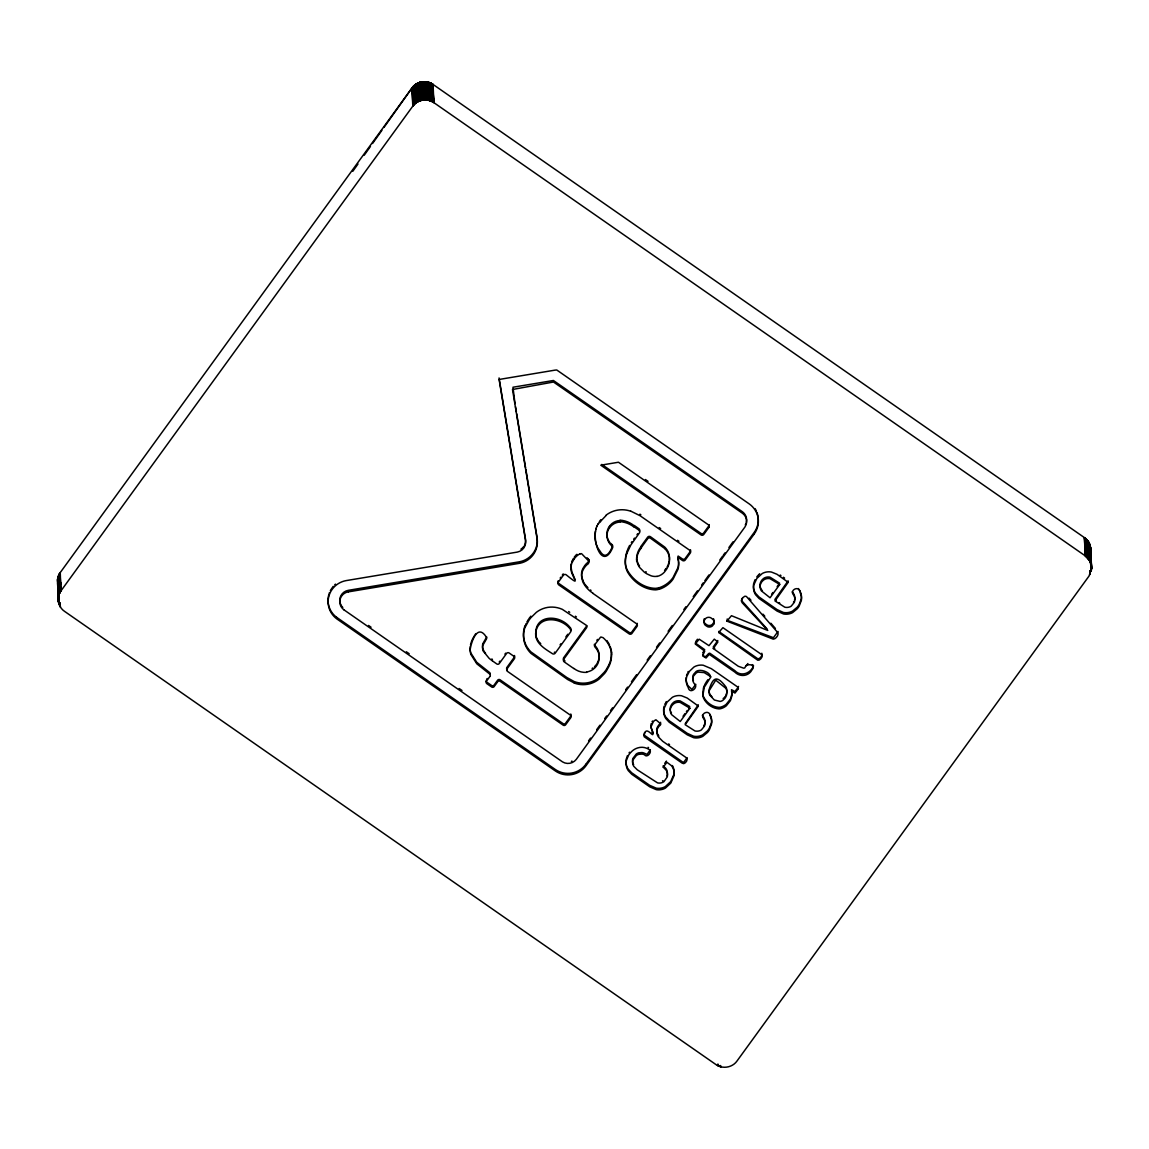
<?xml version="1.0" encoding="UTF-8"?>
<svg xmlns="http://www.w3.org/2000/svg" width="1149" height="1149" viewBox="0 0 1149 1149"><rect width="100%" height="100%" fill="white"/><g stroke="black" fill="none" stroke-linecap="round" stroke-linejoin="round"><path stroke-width="1.5" d="M788.128 580.834L774.929 599.433L776.092 600.568M1091.55 568.224L1089.956 561.243L1085.216 555.829L433.848 102.634C427.457 97.981 417.604 99.489 412.965 105.923L60.883 590.974C56.2 597.279 58.01 607.074 64.574 611.369L716.157 1064.706A15.095 14.779 -2.5 0 0 716.818 1065.123C723.296 1069.159 732.617 1067.32 736.983 1061.044L1089.051 576.008L1091.536 568.482L1090.128 545.459L1087.945 541.078L1084.426 537.631L433.058 84.451C426.652 79.784 416.814 81.306 412.161 87.741L60.093 572.777L57.651 578.723L58.082 585.358M420.52 82.211L420.39 86.85L420.261 82.268M421.051 100.451L420.003 82.34L420.548 100.609L419.758 82.426L420.304 100.681L419.5 82.498L420.046 100.767L419.256 82.584L419.802 100.853L419.012 82.671L419.557 100.954L418.767 82.771L419.313 101.055L418.523 82.857L419.069 101.155L418.279 82.972L418.825 101.256L418.035 83.073L418.595 101.371L417.805 83.188L418.351 101.485L417.561 83.288L418.121 101.6L417.331 83.417L416.986 102.247L416.412 83.92M1089.812 554.838L1090.545 547.211M470.257 646.341L470.142 647.864A16 15.669 -2.5 0 0 470.831 652.977L476.734 662.284L489.46 672.409A1.781 1.752 -2.5 0 1 490.048 674.621M753.557 665.802C750.67 673.501 740.846 677.091 734.742 670.542L709.766 653.178C707.353 652.991 705.888 660.115 702.614 654.413M650.851 725.464L651.21 723.611M779.625 583.204L770.002 577.171A8.488 8.316 -2.5 0 0 766.584 577.171L766.053 577.301A7.483 7.325 -2.5 0 0 763.582 578.478L762.318 579.627A10.427 10.212 -2.5 0 0 761.227 581.064L760.308 583.074A7.267 7.124 -2.5 0 0 760.049 585.688L760.121 586.234A8.531 8.359 -2.5 0 0 761.313 589.336M595.469 531.269C594.09 538.019 595.512 545.416 599.85 550.859C604.848 559.491 609.343 554.206 612.676 545.947A1.494 1.465 -2.5 0 0 612.546 545.315L612.446 545.1M720.164 1066.602L720.38 1065.597L720.926 1066.818M470.516 644.776L471.449 641.573M664.122 706.204L663.892 707.138A13.486 13.199 -2.5 0 0 663.677 710.972A14.104 13.817 -2.5 0 0 664.179 713.658A13.486 13.199 -2.5 0 0 665.745 717.033L669.091 720.653L687.231 733.321L693.522 736.179A13.242 12.969 -2.5 0 0 697.299 736.408A13.802 13.529 -2.5 0 0 699.195 736.121A13.357 13.084 -2.5 0 0 702.757 734.8L707.396 730.951A22.492 22.032 -2.5 0 0 709.263 728.365L711.518 722.477A13.07 12.797 -2.5 0 0 711.001 716.732M717.507 1065.511L717.708 1064.75M703.475 687.705L702.8 693.752A11.404 11.174 -2.5 0 0 703.504 696.639C706.233 702.456 712.409 706.994 718.886 707.367A8.388 8.215 -2.5 0 0 721.357 706.937L722.132 706.664A14.219 13.917 -2.5 0 0 726.297 704.222L730.347 699.123L731.827 694.441A11.16 10.93 -2.5 0 0 731.755 691.655L731.525 689.702L734.915 691.54L738.146 687.361M595.843 529.689L596.317 528.123M482.824 643.713L486.386 637.465A1.767 1.738 -2.5 0 0 486.63 636.833M717.809 640.496L713.213 647.016L714.764 648.424M698.305 704.797L685.249 723.611M687.059 673.989L686.772 674.851A14.449 14.147 -2.5 0 0 686.542 675.698M626.765 551.965L627.426 550.098M626.823 553.488L630.801 545.043L639.519 532.763A2.011 1.968 -2.5 0 0 639.002 530.22L634.392 527.018M666.951 776.006L667.138 775.503A7.813 7.655 -2.5 0 0 667.454 772.875L666.679 769.801A7.44 7.282 -2.5 0 0 664.869 767.417L663.145 765.837M695.82 684.316L691.913 689.414L688.064 685.766A12.653 12.395 -2.5 0 1 686.685 682.664L686.312 680.969A14.779 14.477 -2.5 0 1 686.183 678.312A14.449 14.147 -2.5 0 1 686.24 677.436M524.964 626.291L525.28 625.429M703.82 686.7L704.236 685.68M572.245 560.525L571.915 561.344A15.066 14.75 -2.5 0 0 571.628 562.177M596.906 526.572L597.221 525.797M471.779 640.754L472.526 639.088M627.814 549.165L628.661 547.297M525.624 624.582L526.012 623.735M627.44 755.597L626.191 759.288A13.616 13.343 -2.5 0 0 626.033 763.051L626.622 765.823A13.458 13.185 -2.5 0 0 628.259 769.184L631.691 772.774L649.716 785.341L656.194 788.142A13.242 12.969 -2.5 0 0 659.971 788.271L661.867 787.955A13.386 13.113 -2.5 0 0 665.4 786.534L670.686 781.607L673.946 774.268A13.845 13.573 -2.5 0 0 674.118 771.482A14.291 13.989 -2.5 0 0 674.032 770.562M664.797 704.351L665.242 703.432M755.065 579.685L753.715 583.39A13.371 13.099 -2.5 0 0 753.471 587.139A14.104 13.817 -2.5 0 0 754.003 589.911A13.486 13.199 -2.5 0 0 755.568 593.286L758.914 596.906L777.054 609.573L783.345 612.431A13.242 12.969 -2.5 0 0 787.122 612.661A13.802 13.529 -2.5 0 0 789.018 612.374A13.357 13.084 -2.5 0 0 792.58 611.053L797.219 607.203A22.492 22.032 -2.5 0 0 799.086 604.633L801.341 598.73A13.07 12.797 -2.5 0 0 800.537 592.209M608.898 664.955L606.255 669.58A42.226 41.35 -2.5 0 1 604.518 671.964L599.146 677.465M725.608 695.59L726.139 694.484A9.695 9.494 -2.5 0 0 726.527 693.35M597.954 524.26L598.356 523.499M629.135 546.349L629.638 545.416M704.725 684.646L706.578 681.558M472.957 638.241L473.417 637.393M687.806 672.309L688.265 671.476M572.633 559.707L573.078 558.902M793.973 601.372L793.485 602.22M650.363 749.694L647.117 754.376L644.402 753.241A7.397 7.239 -2.5 0 0 641.975 752.552L638.758 752.825A7.828 7.655 -2.5 0 0 636.316 753.959L632.898 758.426A7.267 7.124 -2.5 0 0 632.524 761.055L632.668 762.132A8.503 8.33 -2.5 0 0 633.673 764.746M526.86 622.04L527.334 621.192M738.304 687.131L738.52 686.413M738.376 688.653L738.132 687.317L711.303 668.661L703.303 665.257A14.291 14.003 -2.5 0 0 698.348 665.343L697.386 665.573A12.912 12.639 -2.5 0 0 693.867 667.095L689.414 671.346L686.843 676.359A14.449 14.147 -2.5 0 0 686.24 679.835A14.779 14.477 -2.5 0 0 686.384 682.477L686.743 684.172A12.653 12.395 -2.5 0 0 688.136 687.289C689.587 695.26 699.368 686.944 694.255 683.612A7.282 7.138 -2.5 0 1 692.948 680.725A8.158 8 -2.5 0 1 692.79 679.346L692.804 678.887A7.181 7.023 -2.5 0 1 693.623 675.885L696.136 673.055A6.722 6.578 -2.5 0 1 698.132 672.108L704.208 672.596L710.958 676.79L704.308 687.188L702.872 695.26A11.404 11.174 -2.5 0 0 703.561 698.161C706.29 703.978 712.481 708.502 718.958 708.89A8.388 8.215 -2.5 0 0 721.414 708.459L722.19 708.186A14.219 13.917 -2.5 0 0 726.369 705.73L730.419 700.631L731.899 695.949A11.16 10.93 -2.5 0 0 731.812 693.177L731.597 691.21L734.987 693.062L738.218 688.869M473.919 636.532L474.451 635.67M665.745 702.499L666.319 701.579M703.662 725.953L704.366 724.689A7.641 7.483 -2.5 0 0 704.538 724.258M599.247 521.976L599.721 521.215M527.851 620.345L528.382 619.498M652.014 721.831L652.56 720.998M631.332 542.587L631.964 541.639M687.088 757.679L683.928 762.017L682.793 762.117L643.67 734.742M475.011 634.794L475.614 633.918M574.17 558.859L571.972 562.852A15.066 14.75 -2.5 0 0 571.024 567.965C569.918 575.405 583.864 589.207 566.184 574.802A2.011 1.968 -2.5 0 0 563.383 575.232L558.357 582.141A2.011 1.968 -2.5 0 0 558.773 584.898L629.221 633.918A2.011 1.968 -2.5 0 0 631.835 633.544L637.092 626.32A2.011 1.968 -2.5 0 0 636.575 623.778L592.798 593.315M352.786 171.316L357.985 164.005M364.219 155.23L370.452 146.454M372.535 143.524L381.885 130.368M383.967 127.438L412.017 87.956L412.807 106.139L412.491 87.338L413.123 105.722M570.493 630.499L570.651 630.284A2.011 1.968 -2.5 0 0 570.306 627.727C559.865 613.839 533.38 614.069 535.951 635.699M747.396 664.237L747.913 663.519M486.573 679.432L487.277 678.47M499.212 662.025L499.872 661.135M504.928 654.154L505.661 653.149M560.181 578.048L560.798 577.186M562.292 575.132L563.197 573.882M489.718 676.718L486.472 681.199A1.781 1.752 -2.5 0 0 486.817 683.641L491.829 687.102A1.781 1.752 -2.5 0 0 494.113 686.642L497.79 681.601A1.781 1.752 -2.5 0 1 500.117 681.285L563.211 725.191A1.781 1.752 -2.5 0 0 565.538 724.89L570.924 717.479A1.781 1.752 -2.5 0 0 570.493 715.224L507.398 671.318A1.781 1.752 -2.5 0 1 507.025 668.876L514.379 658.736A1.781 1.752 -2.5 0 0 513.933 656.323L509.021 652.905A1.781 1.752 -2.5 0 0 506.709 653.307L499.284 663.533A1.781 1.752 -2.5 0 1 496.799 663.95L492.504 660.948M633.702 539.197L634.492 538.105M637.006 534.644L637.695 533.711M560.094 644.833L560.856 643.785M565.854 636.891L566.629 635.814M566.931 635.411L567.778 634.248M641.185 546.077L647.663 537.158A2.011 1.968 -2.5 0 1 650.478 536.741L664.697 547.039A15.914 15.598 -2.5 0 1 669.35 556.13A18.872 18.485 -2.5 0 1 669.35 560.051M641.257 547.585L647.734 538.666A2.011 1.968 -2.5 0 1 650.535 538.249L664.754 548.547M588.547 740.861L590.572 738.075M596.633 729.73L599.95 725.148M604.719 718.585L606.629 715.956M610.507 710.613L612.546 707.813M625.674 689.716L627.584 687.102M631.447 681.759L636.575 674.693M647.16 660.115L650.32 655.777M656.524 647.203L659.627 642.937M668.115 631.246L672.309 625.473M683.842 609.573L685.939 606.701M693.235 596.633L697.429 590.859M701.622 585.085L703.217 582.873M704.825 580.676L708.976 574.945M719.805 560.037L722.62 556.159M723.41 555.068L725.005 552.87M728.911 547.499L733.048 541.797M585.904 764.257L754.232 532.346A21.96 21.515 -2.5 0 0 756.918 512.368M754.304 533.868L585.976 765.765A21.96 21.515 -2.5 0 1 555.484 771.051L336.7 618.823A21.96 21.501 -2.5 0 1 346.064 580.618L517.294 552.094A10.284 10.068 -2.5 0 0 525.538 540.504L499.111 379.457L555.197 370.107L556.777 370.007L749.249 503.923A21.96 21.515 -2.5 0 1 754.29 533.854M695.676 641.645L696.395 640.668M696.84 640.036L697.429 639.246M644.144 733.421L644.862 732.444M702.685 652.776L703.231 652.014M703.777 651.268L704.667 649.645L695.246 642.923M727.216 618.966L727.145 620.273L773.435 637.709L778.017 631.447M707.008 680.955L707.985 679.605M710.341 676.359C710.096 672.696 702.326 669.422 698.075 670.599A6.722 6.578 -2.5 0 0 696.064 671.533L693.551 674.377A7.181 7.023 -2.5 0 0 692.732 677.364L692.732 677.824A8.158 8 -2.5 0 0 692.876 679.217A7.282 7.138 -2.5 0 0 693.465 680.926M683.066 716.258L685.005 713.572M686.384 711.662L687.317 710.384M688.682 708.516L689.702 706.506L680.179 700.919A8.488 8.316 -2.5 0 0 676.761 700.919L676.23 701.048A7.483 7.325 -2.5 0 0 673.759 702.226L672.495 703.375A10.427 10.212 -2.5 0 0 671.404 704.811L670.485 706.822A7.267 7.124 -2.5 0 0 670.226 709.436L670.298 709.981A8.531 8.359 -2.5 0 0 670.398 710.527M771.625 594.234L772.889 592.511M777.141 586.636L778.505 584.769M432.512 84.739L433.848 102.634L433.058 84.451L430.071 82.829L430.861 101.011L429.827 82.742L430.616 100.925L429.568 82.642L430.372 100.825L429.324 82.556L430.128 100.739L429.08 82.469L429.87 100.652L428.577 82.326L429.367 100.509L428.318 82.254L429.123 100.437L428.074 82.182L428.864 100.365L427.816 82.125L428.606 100.308L427.04 81.967L427.83 100.15L426.782 81.924L427.572 100.107M741.55 599.218L742.398 598.112M664.725 763.353L665.472 762.376M665.86 761.859L666.449 761.083M756.789 576.913L758.196 575.204M596.848 640.28L597.523 639.418M747.08 664.61L746.118 665.573M723.884 697.903L723.138 698.563M758.943 574.443L759.704 573.739M606.069 515.556L601.444 520.411A37.716 36.94 -2.5 0 0 600.295 521.991C587.771 530.12 600.956 575.204 612.733 547.47A1.494 1.465 -2.5 0 0 612.618 546.823L611.713 545.775A13.889 13.616 -2.5 0 1 609.415 527.865M588.245 562.206L589.207 560.094M580.216 553.847L580.863 553.66A1.68 1.652 -2.5 0 1 581.667 553.761L589.265 561.617L588.302 563.728A13.257 12.984 -2.5 0 0 584.784 567.204A20.668 20.237 -2.5 0 0 583.678 568.841L583.448 569.315A12.438 12.179 -2.5 0 0 581.71 577.416L582.758 581.25M659.066 587.656L658.334 587.871A15.138 14.836 -2.5 0 1 655.303 588.345C643.684 588.073 632.769 580.015 627.253 570.062A21.084 20.653 -2.5 0 1 625.358 563.039L625.315 562.134A30.089 29.472 -2.5 0 1 625.501 557.538M659.124 589.178L658.406 589.38A15.138 14.836 -2.5 0 1 655.375 589.854C643.756 589.581 632.84 581.523 627.325 571.584A21.084 20.653 -2.5 0 1 625.429 564.561L625.372 563.642A30.089 29.472 -2.5 0 1 626.851 553.488M61.055 583.606L57.867 584.611M57.752 584.109L61.026 583.491M520.21 561.66L348.334 590.327A10.298 10.097 -2.5 0 0 340.765 604.69M60.94 583.06L57.709 583.85M348.406 591.85L520.267 563.182A21.96 21.501 -2.5 0 0 537.114 538.982L512.497 389.497L553.488 382.014L742.656 513.402A10.269 10.068 -2.5 0 1 744.997 526.903L576.267 759.388A10.269 10.068 -2.5 0 1 562.507 761.873L344.097 609.932M574.974 579.383L571.857 571.843L570.952 566.443A15.066 14.75 -2.5 0 1 571.197 563.857M630.83 511.161L640.007 515.686L689.788 550.314A2.011 1.968 -2.5 0 1 690.276 553.057L685.264 559.98A2.011 1.968 -2.5 0 1 682.463 560.468L678.212 557.538L677.924 558.845A20.883 20.452 -2.5 0 1 678.097 569.057L673.012 579.24A27.519 26.958 -2.5 0 1 659.181 589.308M767.001 628.862L741.407 600.367M574.342 682.994L567.606 679.49L530.996 653.408A25.493 24.976 -2.5 0 1 524.863 627.742L529.014 620.173A41.709 40.847 -2.5 0 1 530.895 617.688L536.382 612.302A25.034 24.517 -2.5 0 1 547.671 607.39A25.637 25.12 -2.5 0 1 562.292 609.329L586.047 625.099A2.011 1.968 -2.5 0 1 586.507 627.842L563.786 659.153A2.011 1.968 -2.5 0 0 564.245 661.91L573.811 668.56M639.936 514.163L640.855 514.795M645.408 479.521L648.036 481.345M780.214 575.031L780.947 575.534M783.417 577.258L784.609 578.076M601.789 464.411L701.134 533.524A2.011 1.968 -2.5 0 0 703.619 533.064L708.861 525.84A2.011 1.968 -2.5 0 0 709.105 524.605M778.979 602.579L779.726 603.11M659.196 527.563L660.646 528.569M677.508 540.303L678.93 541.28M634.32 525.495L638.93 528.712A2.011 1.968 -2.5 0 1 639.462 531.255M752.365 664.61L753.184 665.185M568.64 611.527L569.717 612.273M575.376 616.209L576.453 616.956M565.021 660.977L564.173 660.388A2.011 1.968 -2.5 0 1 563.714 657.645L586.435 626.334A2.011 1.968 -2.5 0 0 586.766 625.616M652.086 732.43L653.235 732.89L650.952 727.389M668.603 743.92L669.537 744.566M368.513 625.444L371.07 627.225M406.315 651.756L409.173 653.738M459.14 688.495L461.984 690.477M336.628 617.315L555.412 769.543A21.96 21.515 -2.5 0 0 585.889 764.243M611.943 544.511L611.656 544.267A13.889 13.616 -2.5 0 1 611.297 543.98M761.816 653.235C763.037 655.045 759.819 659.339 757.737 658.736L718.685 631.404M711.978 696.739L711.016 695.734M540.762 643.785L539.958 642.98M588.92 559.75L588.231 559.017M587.038 557.739L587.828 558.572M660.618 722.276L660.201 723.712A6.937 6.793 -2.5 0 0 658.463 725.421L657.185 727.547A6.449 6.32 -2.5 0 0 656.639 729.658L657.228 733.163A12.854 12.596 -2.5 0 0 657.774 734.398M762.405 590.73L761.643 589.825M749.091 598.126L750.943 600.266M763.008 614.169L764.789 616.223M770.878 623.232L775.431 628.489M539.585 642.564L538.881 641.731M485.539 653.293L484.576 652.029M798.325 588.532L800.192 591.405M658.865 736.15L658.478 735.575A12.854 12.596 -2.5 0 1 658.104 734.987M710.599 695.217L709.665 693.608M538.249 640.869L537.43 639.533M484.289 651.612L483.183 649.573A9.235 9.048 -2.5 0 1 482.824 643.713M792.25 591.792L793.442 593.401A8.761 8.574 -2.5 0 1 794.806 597.336A7.641 7.483 -2.5 0 1 794.519 600.065M709.981 714.419L710.369 715.152M537.186 639.074L536.382 637.178M582.701 579.728L582.299 578.608M673.156 767.087L673.702 768.767A14.291 13.989 -2.5 0 1 673.903 769.643M702.341 715.296L703.619 717.148A8.761 8.574 -2.5 0 1 704.983 721.084A7.641 7.483 -2.5 0 1 704.897 722.922M720.682 1066.746L720.38 1065.597L720.423 1066.674M581.983 577.516L581.667 575.908A12.438 12.179 -2.5 0 1 583.347 567.778L583.635 567.333A20.668 20.237 -2.5 0 1 584.884 565.452A12.912 12.653 -2.5 0 1 588.216 562.177M594.363 644.316L594.995 645.566A16.704 16.359 -2.5 0 1 599.218 654.456M515.011 403.644L512.971 387.227L553.416 380.491L742.584 511.879A10.269 10.068 -2.5 0 1 746.304 522.35M515.513 406.66L516.375 411.96M516.677 413.726L525.596 467.873M525.883 469.596L527.822 481.402M528.109 483.111L537.071 537.459A21.96 21.501 -2.5 0 1 520.21 561.646M499.054 377.935L525.481 538.996A10.284 10.068 -2.5 0 1 524.504 545.244M61.041 590.758L59.949 572.992M421.051 94.319L420.778 82.139L421.568 100.322L421.022 82.082L421.827 100.265L421.798 81.938L422.861 100.078L422.071 81.895L423.119 100.035L422.329 81.852L423.378 100.006L422.588 81.823L423.636 99.977L422.846 81.794L423.895 99.949L423.105 81.766L424.168 99.934L423.363 81.751M431.493 83.489L432.512 101.801L431.722 83.618M432.053 101.557L431.263 83.374L432.283 101.686M430.071 82.829L431.335 101.227L430.545 83.03M1086.652 556.949L1085.661 538.594L1086.451 556.777M1084.843 537.947L1086.049 556.446L1085.259 538.263M1085.432 555.972L1084.426 537.631L1085.216 555.829M1086.782 539.671L1087.931 558.242M1087.399 557.682L1086.423 539.312L1087.213 557.495M1089.453 560.339L1088.39 541.725L1089.324 560.123M1087.787 540.863L1088.893 559.477L1087.945 541.078M1090.717 550.816L1090.932 555.111M1091.536 568.482L1091.248 562.766L1091.521 568.741M1090.3 561.947L1089.496 543.764L1090.401 562.191M1089.956 561.243L1088.922 542.601L1089.841 561.014M1088.792 542.385L1089.712 560.784M1090.056 545.215L1091.191 571.039M1089.884 544.727L1090.588 562.665M1090.976 568.023L1091.133 571.283L1089.97 544.971M1089.597 543.994L1090.502 562.421M1090.502 546.967L1091.392 570.019M1090.502 552.353L1090.674 555.929M1091.004 563.111L1091.349 570.277L1090.272 545.947M57.608 583.347L58.455 601.789M1089.697 544.238L1090.674 562.909M1086.954 539.872L1087.758 558.055M432.843 84.294L433.633 102.491L432.168 83.877L432.972 102.06M432.613 84.15L433.417 102.347M431.019 83.259L431.823 101.442M430.301 82.929L431.105 101.112M428.836 82.398L429.625 100.581M427.299 82.01L428.103 100.193M426.265 81.838L426.796 99.992M425.475 81.766L425.748 99.92M424.426 81.723L424.685 99.906M421.798 81.938L422.602 100.121M421.539 81.981L422.329 100.164M420.003 82.34L420.807 100.523L420.534 88.344M417.087 83.532L417.891 101.715M415.536 84.495L416.326 102.678M414.487 85.285L415.292 103.467M414.301 85.457L414.904 103.812L414.904 84.954L415.694 103.137L415.105 84.796L415.895 102.979L415.32 84.653L416.11 102.835L415.751 84.351L416.541 102.534L415.967 84.207L416.757 102.39L416.197 84.064M414.703 103.999L413.712 85.988M413.798 104.918L413.166 86.548L413.281 105.521M412.649 87.137L413.453 105.32M412.161 87.741L412.965 105.923M59.805 573.222L60.078 579.283M59.662 573.437L60.322 591.85L60.193 585.559M59.403 573.882L60.064 592.295L59.533 573.653M58.8 575.031L59.489 593.458L59.274 574.112M58.585 575.505L59.188 594.162L58.7 575.261M58.312 576.223L59.145 596.977M58.139 576.712L59.303 604.762L58.226 576.468M57.924 577.459L59.116 604.273M57.752 578.22L58.8 603.297L57.809 577.961M57.551 579.484L58.542 602.291M1090.588 547.47L1091.507 566.672M57.522 579.742L58.254 599.993M1090.746 550.299L1090.932 554.981M1091.004 556.533L1091.507 568.999M57.694 578.464L58.728 603.053M57.579 579.24L58.498 602.047M57.996 577.215L59.03 604.029M59.82 592.755L59.59 586.593L59.705 592.985M58.398 575.979L59.145 598.471M59.03 574.572L59.26 580.69L59.145 574.328M717.91 1063.988L717.981 1065.741M413.97 104.731L413.353 86.362L414.143 104.545L414.1 85.629M60.251 572.575L60.883 590.974M421.18 95.827L421.31 100.394M586.651 672.38A18.427 18.054 -2.5 0 1 573.897 668.445M599.06 656.007A14.808 14.506 -2.5 0 1 586.622 672.021M599.29 655.978A16.704 16.359 -2.5 0 0 595.038 647.102L594.435 645.824A1.724 1.695 -2.5 0 1 594.507 645.02L600.381 637.408A1.652 1.623 -2.5 0 1 600.927 637.006L603.11 637.681A26.269 25.723 -2.5 0 1 611.67 654.097M611.483 654.126A25.723 25.192 -2.5 0 1 608.898 666.449L606.313 671.102A42.226 41.35 -2.5 0 1 604.589 673.486L599.218 678.987A25.12 24.603 -2.5 0 1 574.313 683.095M605.882 515.327A25.651 25.12 -2.5 0 1 630.801 511.262M620.187 521.66A24.689 24.186 -2.5 0 1 634.191 527.233M620.144 522.019A13.271 12.998 -2.5 0 0 610.492 526.615A17.02 16.675 -2.5 0 0 609.53 527.937M574.241 558.902A14.822 14.52 -2.5 0 1 580.173 553.761M592.898 593.171A28.352 27.777 -2.5 0 1 582.543 581.351M489.991 676.344A1.781 1.752 -2.5 0 0 489.531 673.917L476.792 663.792L470.903 654.485A16 15.669 -2.5 0 1 470.214 649.386C471.147 642.621 477.252 623.088 486.084 636.733A1.767 1.738 -2.5 0 1 486.444 638.988L482.896 645.221A9.235 9.048 -2.5 0 0 483.226 651.095L489.057 658.262A49.737 48.718 -2.5 0 0 492.504 660.948M657.041 576.468A14.205 13.917 -2.5 0 0 665.53 570.708A18.872 18.485 -2.5 0 0 669.436 557.638A15.914 15.598 -2.5 0 0 664.74 548.576M636.632 561.344A20.51 20.093 -2.5 0 1 641.458 547.757M637.049 561.33A14.391 14.104 -2.5 0 0 639.62 567.462L644.158 572.015A29.817 29.213 -2.5 0 0 646.887 573.854L650.923 575.735A12.352 12.093 -2.5 0 0 656.998 576.324M344.082 609.961A10.298 10.097 -2.5 0 1 348.391 591.807M755.08 508.634A21.96 21.515 -2.5 0 1 756.387 511.09M336.614 617.329A21.96 21.501 -2.5 0 1 328.786 594.708M329.102 593.66A21.96 21.501 -2.5 0 1 329.461 592.64M330.338 590.687A21.96 21.501 -2.5 0 1 330.84 589.753M331.386 588.848A21.96 21.501 -2.5 0 1 331.975 587.972M332.607 587.139A21.96 21.501 -2.5 0 1 333.267 586.335M334.704 584.827A21.96 21.501 -2.5 0 1 335.479 584.123M523.8 546.393A10.284 10.068 -2.5 0 1 523.398 546.924M522.967 547.427A10.284 10.068 -2.5 0 1 522.249 548.13M521.747 548.561A10.284 10.068 -2.5 0 1 520.928 549.136M342.804 607.462A10.298 10.097 -2.5 0 1 342.445 607.089M341.799 606.342A10.298 10.097 -2.5 0 1 340.994 605.121M572.001 761.098A10.269 10.068 -2.5 0 1 571.383 761.342M745.888 523.599A10.269 10.068 -2.5 0 1 745.299 524.806M507.327 669.795A1.781 1.752 -2.5 0 1 506.953 667.354L514.307 657.228A1.781 1.752 -2.5 0 0 514.45 655.49M570.751 714.032A1.781 1.752 -2.5 0 1 570.866 715.956L565.466 723.382A1.781 1.752 -2.5 0 1 563.139 723.669L500.045 679.777A1.781 1.752 -2.5 0 0 497.718 680.093L494.056 685.12A1.781 1.752 -2.5 0 1 491.758 685.594L486.759 682.118A1.781 1.752 -2.5 0 1 486.041 680.754M492.447 659.425A46.549 45.601 -2.5 0 1 491.815 658.966M598.988 654.485A14.808 14.506 -2.5 0 1 599.06 657.013M598.787 659.081A14.808 14.506 -2.5 0 1 598.04 661.494M597.695 662.284A14.808 14.506 -2.5 0 1 596.834 663.849M596.288 664.639A14.808 14.506 -2.5 0 1 595.613 665.486M595.254 665.889A14.808 14.506 -2.5 0 1 594.521 666.635M592.941 667.914A14.808 14.506 -2.5 0 1 592.123 668.459M606.887 640.524A26.269 25.723 -2.5 0 1 607.347 641.171M607.778 641.831A26.269 25.723 -2.5 0 1 608.582 643.167M608.941 643.842A26.269 25.723 -2.5 0 1 609.602 645.221M610.176 646.628A26.269 25.723 -2.5 0 1 610.88 648.797M611.067 649.544A26.269 25.723 -2.5 0 1 611.598 652.589M611.412 652.603A25.723 25.192 -2.5 0 1 608.841 664.926M599.189 677.508A25.12 24.603 -2.5 0 1 574.241 681.587L566.845 677.508L530.939 651.9A25.493 24.976 -2.5 0 1 524.059 628.805M524.274 627.957A25.493 24.976 -2.5 0 1 524.806 626.234M528.957 618.665A41.709 40.847 -2.5 0 1 529.56 617.817M530.177 616.984A41.709 40.847 -2.5 0 1 530.824 616.18M554.723 652.086A2.011 1.968 -2.5 0 1 554.278 652.345M591.031 590.414A28.352 27.777 -2.5 0 1 590.457 589.968M587.9 587.67A28.352 27.777 -2.5 0 1 586.981 586.694M586.55 586.205A28.352 27.777 -2.5 0 1 585.731 585.2M585.344 584.683A28.352 27.777 -2.5 0 1 584.97 584.166M584.267 583.118A28.352 27.777 -2.5 0 1 583.62 582.04M583.017 580.949A28.352 27.777 -2.5 0 1 582.471 579.828M637.221 623.318A2.011 1.968 -2.5 0 1 637.02 624.797L631.778 632.036A2.011 1.968 -2.5 0 1 629.149 632.395L558.716 583.39A2.011 1.968 -2.5 0 1 558.155 580.848M574.17 557.38A14.822 14.52 -2.5 0 1 574.586 556.791M575.017 556.245A14.822 14.52 -2.5 0 1 575.692 555.455M576.166 554.981A14.822 14.52 -2.5 0 1 576.913 554.306M690.492 549.825A2.011 1.968 -2.5 0 1 690.219 551.534L685.192 558.457A2.011 1.968 -2.5 0 1 682.405 558.945L678.14 556.03L677.853 557.337A20.883 20.452 -2.5 0 1 678.513 560.712M678.585 561.574A20.883 20.452 -2.5 0 1 678.025 567.534L672.955 577.732A27.519 26.958 -2.5 0 1 659.109 587.785M625.631 556.604A30.089 29.472 -2.5 0 1 626.492 552.899M620.115 520.152A24.689 24.186 -2.5 0 1 634.119 525.725M620.087 520.511A13.271 12.998 -2.5 0 0 610.435 525.093A17.02 16.675 -2.5 0 0 609.473 526.429M610.665 543.362A13.889 13.616 -2.5 0 1 610.363 543.046M609.544 542.041A13.889 13.616 -2.5 0 1 607.275 537.158M607.175 536.741A13.889 13.616 -2.5 0 1 609.358 526.343M600.223 520.468A37.716 36.94 -2.5 0 1 600.769 519.721M669.178 561.143A18.872 18.485 -2.5 0 1 668.115 564.834M667.655 565.854A18.872 18.485 -2.5 0 1 667.124 566.874M666.205 568.353A18.872 18.485 -2.5 0 1 665.86 568.841M636.575 559.822A20.51 20.093 -2.5 0 1 641.401 546.249M639.548 565.94A14.391 14.104 -2.5 0 1 638.614 564.489M638.341 563.987A14.391 14.104 -2.5 0 1 637.336 561.416M637.077 560.353A14.391 14.104 -2.5 0 1 636.977 559.807M646.298 572.015A29.817 29.213 -2.5 0 1 645.767 571.685M665.472 569.2A14.205 13.917 -2.5 0 1 664.567 570.364M629.077 752.854A21.73 21.285 -2.5 0 1 629.566 752.207M648.05 747.338A12.912 12.653 -2.5 0 1 648.567 747.64M662.973 780.674A7.267 7.109 -2.5 0 1 662.499 780.903M672.366 765.55A12.05 11.806 -2.5 0 1 672.783 766.297M710.384 715.195A13.07 12.797 -2.5 0 1 710.714 715.956M671.49 713.084A8.531 8.359 -2.5 0 1 670.729 711.59M709.45 693.048A7.483 7.339 -2.5 0 1 709.163 691.899A8.617 8.445 -2.5 0 1 709.148 689.501C713.156 677.221 716.775 674.923 725.852 686.843A8.158 7.986 -2.5 0 1 726.685 689.141L726.843 690.98A9.695 9.494 -2.5 0 1 726.757 692.186M724.933 696.667A11.576 11.332 -2.5 0 1 724.588 697.113M704.323 618.708A4.553 4.452 -2.5 0 0 703.949 621.049A4.811 4.711 -2.5 0 0 705.242 623.735L707.454 625.185A4.969 4.869 -2.5 0 0 710.24 625.429A4.467 4.366 -2.5 0 0 712.409 624.338L713.701 622.557A4.208 4.122 -2.5 0 0 714.017 620.575L713.989 620.273A5.013 4.912 -2.5 0 0 713.515 618.823M698.362 706.089L685.177 724.703L694.973 730.951A8.632 8.445 -2.5 0 0 698.362 731.066L699.439 730.821A7.224 7.081 -2.5 0 0 701.393 729.888L704.423 726.197A7.641 7.483 -2.5 0 0 705.041 722.592A8.761 8.574 -2.5 0 0 703.691 718.656C699.253 713.859 709.852 708.344 710.441 716.674A13.07 12.797 -2.5 0 1 711.576 723.999L709.335 729.888A22.492 22.032 -2.5 0 1 707.468 732.459L702.829 736.322A13.357 13.084 -2.5 0 1 699.267 737.644A13.802 13.529 -2.5 0 1 697.357 737.917A13.242 12.969 -2.5 0 1 693.594 737.687L687.289 734.843L669.149 722.161L665.817 718.542A13.486 13.199 -2.5 0 1 664.251 715.181A14.104 13.817 -2.5 0 1 663.72 712.394A13.371 13.099 -2.5 0 1 663.964 708.66L667.038 702.168L672.38 697.299A13.314 13.041 -2.5 0 1 675.957 695.921A14.047 13.759 -2.5 0 1 678.815 695.562A13.501 13.228 -2.5 0 1 681.644 695.791L687.159 698.018L698.362 706.089M788.185 582.342L775.001 600.956L784.796 607.203A8.632 8.445 -2.5 0 0 788.185 607.318L789.262 607.074A7.224 7.081 -2.5 0 0 791.216 606.141L794.246 602.449A7.641 7.483 -2.5 0 0 794.864 598.844A8.761 8.574 -2.5 0 0 793.514 594.909C789.076 590.112 799.675 584.597 800.264 592.927A13.07 12.797 -2.5 0 1 801.399 600.252L799.158 606.141A22.492 22.032 -2.5 0 1 797.291 608.711L792.652 612.575A13.357 13.084 -2.5 0 1 790.009 613.652A13.802 13.529 -2.5 0 1 787.18 614.169A13.242 12.969 -2.5 0 1 783.417 613.939L777.112 611.096L758.972 598.414L755.64 594.794A13.486 13.199 -2.5 0 1 754.074 591.433A14.104 13.817 -2.5 0 1 753.543 588.647A13.486 13.199 -2.5 0 1 753.801 584.97L756.861 578.421L762.204 573.552A13.314 13.041 -2.5 0 1 765.78 572.173A14.047 13.759 -2.5 0 1 767.69 571.872A13.501 13.228 -2.5 0 1 771.467 572.058L776.983 574.27L788.185 582.342M535.635 633.774C535.319 643.512 545.43 649.171 552.367 653.637A2.011 1.968 -2.5 0 0 555.168 653.221L570.723 631.792A2.011 1.968 -2.5 0 0 570.364 629.235C561.287 616.999 537.114 614.658 535.635 633.774M713.285 648.539L738.304 666.276L743.676 668.172A4.352 4.266 -2.5 0 0 744.796 667.899C746.491 662.37 756.803 664.653 751.992 669.896C748.53 676.474 739.884 677.264 734.8 672.064L709.235 654.341L706.032 658.018L702.671 655.921L704.725 651.167L695.26 643.986L699.195 639.189L708.976 645.652L714.29 639.131L717.866 642.018L713.285 648.539M650.923 726.987C657.587 746.577 645.408 720.337 644.072 736.667L682.204 763.18C684.445 765.421 688.826 759.46 686.513 757.852L662.714 741.292L658.535 737.084A12.854 12.596 -2.5 0 1 657.285 734.685L656.711 731.166A6.449 6.32 -2.5 0 1 657.257 729.055L658.521 726.929A6.937 6.793 -2.5 0 1 660.258 725.22L660.847 723.971L655.935 719.777A7.454 7.311 -2.5 0 0 653.379 721.629L650.923 726.987M718.699 632.496L757.794 660.244C759.992 660.905 764.171 655.605 761.155 654.241L722.922 627.67L718.699 632.496M663.217 767.13L664.941 768.925A7.44 7.282 -2.5 0 1 666.75 771.309L667.512 774.383A7.813 7.655 -2.5 0 1 667.196 777.011L663.964 781.607A7.267 7.109 -2.5 0 1 661.537 782.785L660.991 782.914A8.488 8.316 -2.5 0 1 657.587 782.9L637.221 769.773L633.731 766.268A8.503 8.33 -2.5 0 1 632.726 763.654L632.596 762.563A7.267 7.124 -2.5 0 1 632.97 759.934L636.388 755.467A7.828 7.655 -2.5 0 1 638.83 754.333L642.032 754.074A7.397 7.239 -2.5 0 1 644.46 754.749C647.361 758.857 653.35 750.484 648.611 749.205A12.912 12.653 -2.5 0 0 637.724 747.913L635.943 748.588A15.54 15.224 -2.5 0 0 632.051 751.13L630.083 753.155A21.73 21.285 -2.5 0 0 628.532 755.281L626.262 760.81A13.616 13.343 -2.5 0 0 626.104 764.559L626.679 767.345A13.458 13.185 -2.5 0 0 628.331 770.692L631.763 774.282L649.788 786.85L656.251 789.65A13.242 12.969 -2.5 0 0 660.029 789.794L661.925 789.464A13.386 13.113 -2.5 0 0 665.458 788.056L670.757 783.13L674.018 775.776A13.845 13.573 -2.5 0 0 674.176 773.004A14.291 13.989 -2.5 0 0 673.774 770.275L673.213 768.609A12.05 11.806 -2.5 0 0 671.418 765.636L666.937 762.304L663.217 767.13M726.915 621.135L773.234 639.146C776.279 639.189 780.516 633.07 776.437 631.074L746.405 596.475C744.322 594.55 739.597 600.826 742.197 602.722L767.776 630.442L731.468 615.692L726.915 621.135M689.917 708.229L680.237 721.515L671.562 714.606A8.531 8.359 -2.5 0 1 670.355 711.49L670.298 710.958A7.267 7.124 -2.5 0 1 670.542 708.33L671.476 706.319A10.427 10.212 -2.5 0 1 672.567 704.883L673.831 703.748A7.483 7.325 -2.5 0 1 676.287 702.556L676.833 702.427A8.488 8.316 -2.5 0 1 680.251 702.441L689.917 708.229M779.74 584.482L770.06 597.767L761.385 590.859A8.531 8.359 -2.5 0 1 760.178 587.742L760.121 587.211A7.267 7.124 -2.5 0 1 760.365 584.582L761.299 582.572A10.427 10.212 -2.5 0 1 762.39 581.135L763.654 580.001A7.483 7.325 -2.5 0 1 766.11 578.809L766.656 578.679A8.488 8.316 -2.5 0 1 770.074 578.694L779.74 584.482M709.306 690.42L709.206 691.023A8.617 8.445 -2.5 0 0 709.235 693.407A7.483 7.339 -2.5 0 0 709.737 695.131L714.376 700.014L720.15 701.436A6.851 6.722 -2.5 0 0 722.807 700.359L724.66 698.621A11.576 11.332 -2.5 0 0 725.68 697.098L726.211 696.007A9.695 9.494 -2.5 0 0 726.915 692.502L726.743 690.65A8.158 7.986 -2.5 0 0 725.909 688.366L715.741 680.165L709.306 690.42M713.773 624.079L712.481 625.86A4.467 4.366 -2.5 0 1 710.312 626.937A4.969 4.869 -2.5 0 1 707.525 626.693L705.314 625.243A4.811 4.711 -2.5 0 1 704.021 622.557A4.553 4.452 -2.5 0 1 704.38 620.23L705.687 618.449A4.294 4.208 -2.5 0 1 707.77 617.415A4.84 4.74 -2.5 0 1 710.743 617.76L712.868 619.325A5.013 4.912 -2.5 0 1 714.06 621.781L714.089 622.083A4.208 4.122 -2.5 0 1 713.773 624.079M708.919 527.362L703.691 534.572A2.011 1.968 -2.5 0 1 701.192 535.032L600.783 465.187L618.449 462.243L708.416 524.82A2.011 1.968 -2.5 0 1 708.919 527.362M427.313 100.064L426.523 81.881L427.313 100.064M426.538 99.977L425.733 81.794L426.538 99.977M425.489 99.92L424.685 81.723L425.489 99.92M424.426 99.92L423.636 81.737L424.426 99.92M432.742 101.931L431.952 83.748L432.742 101.931M431.579 101.327L430.789 83.145L431.579 101.327M1086.839 557.136L1085.848 538.766L1086.839 557.136M1086.25 556.619L1085.46 538.421L1086.25 556.619M1085.633 556.13L1084.627 537.789L1085.633 556.13M1088.261 558.644L1087.471 540.461L1088.261 558.644M1088.103 558.443L1087.126 540.059L1088.103 558.443M1087.572 557.868L1086.609 539.484L1087.572 557.868M1087.026 557.308L1086.236 539.125L1087.026 557.308M1089.582 560.568L1088.663 542.156L1089.582 560.568M1090.085 574.198L1089.927 570.938L1090.085 574.198M1089.037 559.692L1088.247 541.495L1089.037 559.692M1089.97 574.443L1089.812 571.168L1089.97 574.443M1088.577 559.06L1087.629 540.662L1088.577 559.06M1090.186 561.717L1089.166 543.06L1090.186 561.717M60.337 606.844L60.064 603.311L60.337 606.844M60.078 606.399L59.935 603.081L60.078 606.399"/></g></svg>
